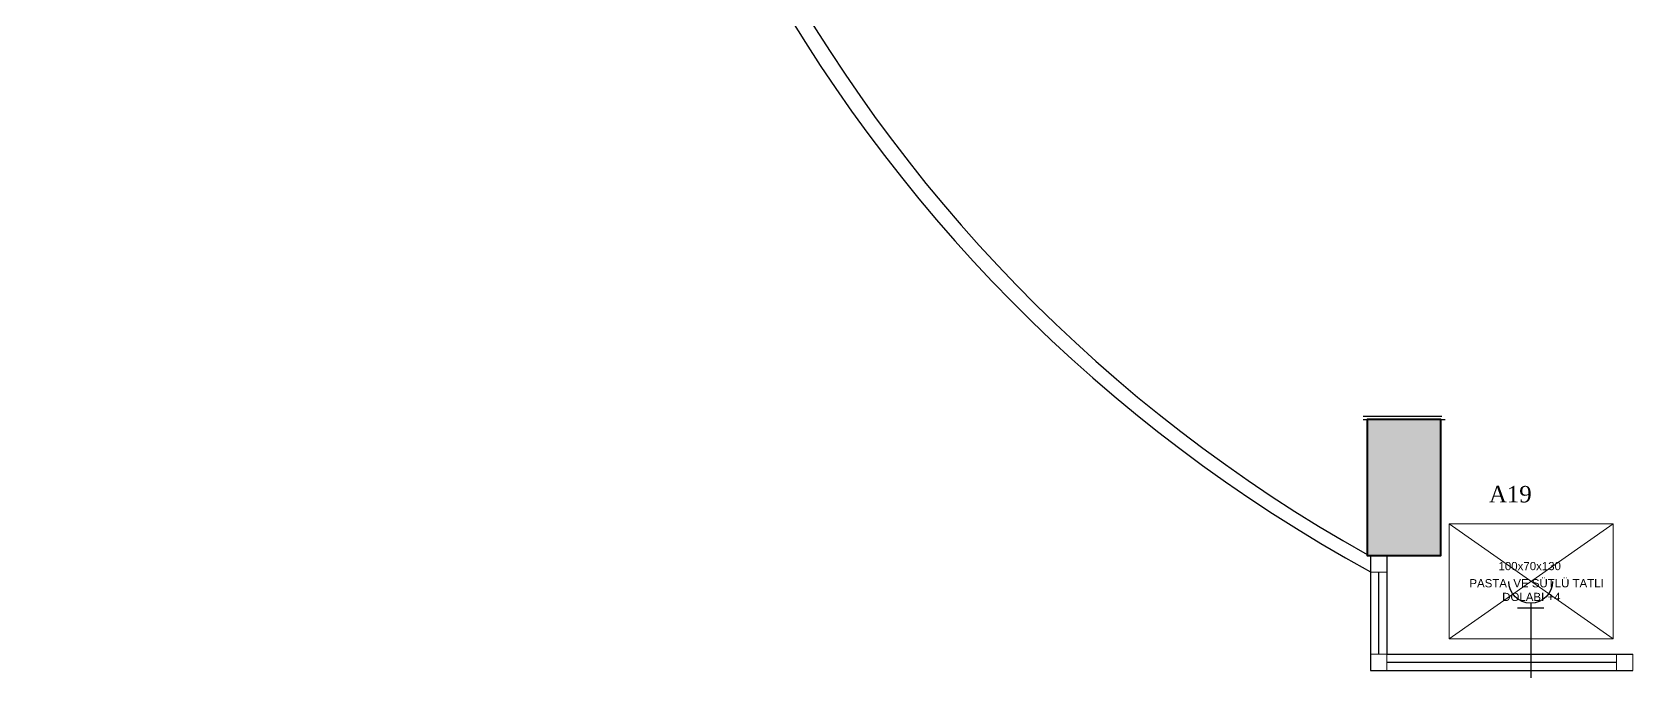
# Model space of a CAD drawing. Header units: millimetres. Extents: x 1287 to 21021, y -1522 to 4173.
# Drawn here: x 6743 to 7718, y 1208 to 1598 of the extents above; entities that cross this region are included whole.
import ezdxf
from ezdxf.enums import TextEntityAlignment as Align

# ---------------------------------------------------------------- set-up
doc = ezdxf.new("R2010")
doc.units = ezdxf.units.MM
for name, color, linetype, lineweight in [('AHŞAP', 44, 'Continuous', 25), ('DOĞRAMA', 4, 'Continuous', 25), ('DUVAR', 7, 'Continuous', 40), ('ENDÜSTRİYEL MUTFAK', 253, 'Continuous', 9), ('PERGOLA', 4, 'Continuous', 9)]:
    doc.layers.add(name, color=color, linetype=linetype, lineweight=lineweight)
doc.layers.add('HB-TOPRAKLI PRIZ 220V', color=3, linetype='Continuous')
doc.layers.add('Yazı', color=7, linetype='Continuous')
doc.styles.add('Elk-Armatur-Yazi', font='')
doc.styles.get("Standard").update_dxf_attribs({"font": 'arial.ttf'})
doc.styles.get('Elk-Armatur-Yazi').set_extended_font_data('Nina')

# ---------------------------------------------------------------- blocks, each defined once
blk = doc.blocks.new('HB-310')
for p, q in [((-8, 13.07), (8, 13.07)), ((0, 16), (0, 0))]:
    blk.add_line(p, q)
blk.add_arc((0, 29.32), 13.32, 180, 0)
at = {"color": 2, "style": 'Elk-Armatur-Yazi', "flags": 9}
for tag, p in [('TYPE', (-40.43, 23.52)), ('WATT', (-36.28, 6.06))]:
    blk.add_attdef(tag, text='', height=13, dxfattribs=at).set_placement(p, align=Align.RIGHT)
for tag, p in [('LINYENO', (-46.57, -11.22)), ('PANO', (-59.95, -29.35))]:
    blk.add_attdef(tag, text='', height=13, dxfattribs=at).set_placement(p, align=Align.CENTER)
blk = doc.blocks.new('TOPRAKLI PRIZ 220V')
at = {"layer": 'HB-TOPRAKLI PRIZ 220V', "color": 3}
blk.add_blockref('HB-310', (0, 0), dxfattribs=at)

msp = doc.modelspace()

# ---------------------------------------------------------------- hatches: boundary and pattern name
h = msp.add_hatch(color=256)
h.dxf.hatch_style = 1
h.paths.add_polyline_path([(10598.775, 584.53), (10598.775, 4059.675), (5942.638, 4059.675), (5942.638, 584.53)])
h.paths.add_polyline_path([(5962.638, 604.53), (5962.638, 4039.675), (10578.775, 4039.675), (10578.775, 604.53)], flags=16)
h.paths.add_polyline_path([(6519.893, 778.27), (6520.667, 3865.935), (6536.057, 3865.935), (6535.283, 778.27)], flags=0)
h.paths.add_polyline_path([(6015.638, 1487.424), (6015.635, 1502.885), (6468.358, 1502.885), (6468.358, 1487.495)], flags=0)
h.paths.add_polyline_path([(6080.278, 1558.408), (6080.278, 1881.292), (6183.601, 1881.292), (6183.601, 1558.408)], flags=0)
h.paths.add_polyline_path([(6071.667, 1891.8), (6037.227, 1891.8), (6054.447, 1921.935)], flags=0)
h.paths.add_polyline_path([(6015.635, 1969.703), (6015.638, 1985.164), (6468.358, 1985.093), (6468.358, 1969.703)], flags=0)
h.paths.add_polyline_path([(6015.521, 2302.178), (6015.523, 2317.639), (6468.243, 2317.568), (6468.243, 2302.178)], flags=0)
h.paths.add_polyline_path([(6015.556, 2537.898), (6015.558, 2553.359), (6468.278, 2553.288), (6468.278, 2537.898)], flags=0)
h.paths.add_polyline_path([(6015.591, 2763.088), (6015.594, 2778.549), (6468.313, 2778.478), (6468.313, 2763.088)], flags=0)
h.paths.add_polyline_path([(6015.635, 2988.278), (6015.638, 3003.739), (6468.358, 3003.668), (6468.358, 2988.278)], flags=0)
h.paths.add_polyline_path([(6015.635, 3269.753), (6015.638, 3285.214), (6468.358, 3285.143), (6468.358, 3269.753)], flags=0)
h.paths.add_polyline_path([(6015.635, 3569.858), (6015.638, 3585.319), (6468.358, 3585.248), (6468.358, 3569.858)], flags=0)
h.paths.add_polyline_path([(6011.198, 802.859), (6502.295, 802.859), (6502.295, 1366.204), (6011.198, 1366.204)], flags=8)
h.paths.add_polyline_path([(6032.866, 1386.231), (6154.175, 1386.231), (6154.175, 1444.648), (6032.866, 1444.648)], flags=8)
h.paths.add_polyline_path([(6083.249, 2022.59), (6419.744, 2022.59), (6419.744, 2188.638), (6083.249, 2188.638)], flags=8)
h.paths.add_polyline_path([(6032.989, 3510.142), (6274.583, 3510.142), (6274.583, 3568.56), (6032.989, 3568.56)], flags=8)
h.paths.add_polyline_path([(6192.211, 1890.769), (6318.904, 1890.769), (6318.904, 1916.599), (6192.211, 1916.599)], flags=8)
h.paths.add_polyline_path([(6096.728, 1889.902), (6173.401, 1889.902), (6173.401, 1915.733), (6096.728, 1915.733)], flags=8)
h.paths.add_polyline_path([(6219.686, 3657.173), (6505.428, 3657.173), (6505.428, 3704.638), (6219.686, 3704.638)], flags=8)
at = {"layer": 'DUVAR'}
h = msp.add_hatch(color=256, dxfattribs=at)
h.dxf.hatch_style = 1
h.paths.add_polyline_path([(7568.488, 1278.704), (7601.488, 1278.704), (7601.488, 1361.704), (7556.488, 1361.704), (7556.488, 1278.704)])

# ---------------------------------------------------------------- linework, layer by layer
msp.add_line((7656.173, 1233.676), (7656.173, 1179.575))
at = {"layer": 'AHŞAP'}
for p, q in [((7553.988, 1363.704), (7601.988, 1363.704)), ((7553.988, 1361.704), (7603.988, 1361.704))]:
    msp.add_line(p, q, dxfattribs=at)
at = {"layer": 'DOĞRAMA'}
for points in [[(7558.488, 1278.704), (7558.488, 1208.704), (7718.488, 1208.704)], [(7568.488, 1278.704), (7568.488, 1218.704), (7718.488, 1218.704)], [(7563.488, 1268.704), (7563.488, 1218.704)], [(7568.488, 1213.704), (7708.488, 1213.704)]]:
    msp.add_lwpolyline(points, dxfattribs=at)
for centre, radius, start, end in [((8011.822, 2098.212), 945.165, 175.398317, 241.338456), ((8015.042, 2097.219), 937.678, 175.300977, 240.723087)]:
    msp.add_arc(centre, radius, start, end, dxfattribs=at)
at = {"layer": 'DUVAR'}
msp.add_lwpolyline([(7568.488, 1278.704), (7601.488, 1278.704), (7601.488, 1361.704), (7556.488, 1361.704), (7556.488, 1278.704), (7568.488, 1278.704)], dxfattribs=at)
at = {"layer": 'ENDÜSTRİYEL MUTFAK'}
for points in [[(7636.423, 1227.992), (7706.423, 1227.992), (7706.423, 1297.992), (7606.423, 1297.992), (7606.423, 1227.992), (7636.423, 1227.992)], [(7606.423, 1227.992), (7706.423, 1297.992)], [(7606.423, 1297.992), (7706.423, 1227.992)]]:
    msp.add_lwpolyline(points, dxfattribs=at)
at = {"layer": 'PERGOLA', "ltscale": 0.0001}
for points in [[(7558.488, 1268.704), (7558.488, 1278.704), (7568.488, 1278.704), (7568.488, 1268.704)], [(7558.488, 1208.704), (7558.488, 1218.704), (7568.488, 1218.704), (7568.488, 1208.704)], [(7708.488, 1208.704), (7708.488, 1218.704), (7718.488, 1218.704), (7718.488, 1208.704)]]:
    msp.add_lwpolyline(points, close=True, dxfattribs=at)

# ---------------------------------------------------------------- block references
at = {"layer": 'HB-TOPRAKLI PRIZ 220V', "xscale": -1}
msp.add_blockref('TOPRAKLI PRIZ 220V', (7656.173, 1233.676), dxfattribs=at)

# ---------------------------------------------------------------- texts
at = {"color": 0, "insert": (7630.75, 1321.143), "char_height": 10, "attachment_point": 1}
msp.add_mtext_dynamic_manual_height_columns('{\\fTimes New Roman|b0|i0|c162|p18;A19}', width=198.4979, gutter_width=54.485, heights=[0], dxfattribs=at)
at = {"layer": 'Yazı', "color": 7, "char_height": 5, "attachment_point": 1, "rotation": 0.001688}
for s, insert in [('{\\fArial|b0|i0|c162|p34;100}x{\\fArial|b0|i0|c162|p34;70}x{\\fArial|b0|i0|c162|p34;130}', (7636.54, 1274.841)), ('PASTA  VE SÜTLÜ TATLI\\P ^IDOLABI +4', (7618.798, 1264.384))]:
    msp.add_mtext_dynamic_manual_height_columns(s, width=108.97532, gutter_width=1, heights=[0], dxfattribs=dict(at, insert=insert))

doc.saveas('drawing.dxf')
